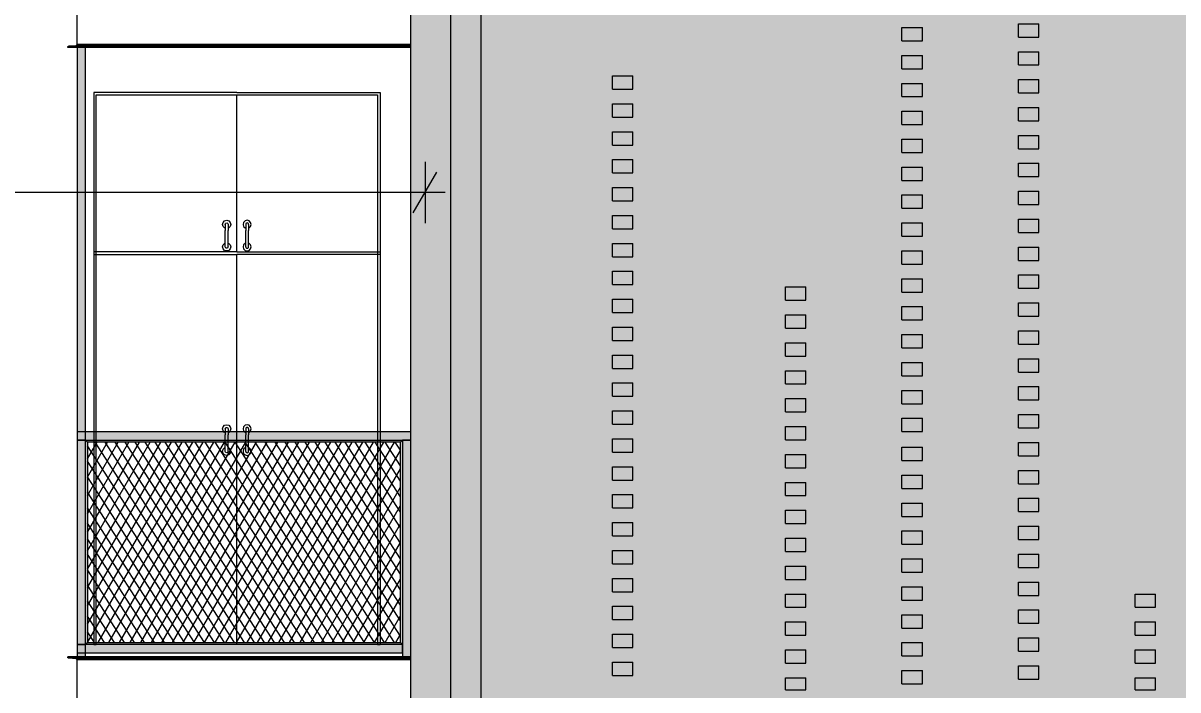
# Model space of a CAD drawing. Header units: metres. Extents: x 476297 to 476657, y 4620828 to 4621206.
# Drawn here: x 476603.33 to 476608.97, y 4621032.14 to 4621035.41 of the extents above; entities that cross this region are included whole.
import ezdxf

# ---------------------------------------------------------------- set-up
doc = ezdxf.new("R2010")
doc.units = ezdxf.units.M
doc.header["$MEASUREMENT"] = 0
for name, color, linetype in [('New2D Drafting - General', 7, 'Continuous'), ('New2D Drafting - General_Pen_No__30_Pen_No__9_Pen_No__9', 7, 'Continuous'), ('NewStructural - Bearing', 7, 'Continuous'), ('Structural - Bearing', 7, 'Continuous'), ('zoma', 7, 'Continuous')]:
    doc.layers.add(name, color=color, linetype=linetype)
doc.styles.add('GENERATED_STYLE_2', font='arial.ttf')
doc.dimstyles.new('GENERATED_STYLE__1', dxfattribs={"dimtxt": 0.2, "dimasz": 0.064421, "dimexe": 0.18, "dimexo": 0.003, "dimgap": 0.09, "dimtad": 1, "dimtih": 1, "dimtoh": 1, "dimzin": 0, "dimdsep": 46, "dimtxsty": 'GENERATED_STYLE_2', "dimblk": 'ARROWHEAD_2', "dimblk1": 'ARROWHEAD_2', "dimblk2": 'ARROWHEAD_2', "dimcen": 0.09, "dimclrd": 142, "dimclre": 142, "dimclrt": 142, "dimadec": 0, "dimazin": 0, "dimtfac": 1, "dimtdec": 4, "dimtmove": 0, "dimatfit": 3, "dimfxl": 1, "dimtolj": 1, "dimtzin": 0, "dimarcsym": 0})
doc.dimstyles.new('GENERATED_STYLE__13', dxfattribs={"dimtxt": 0.3, "dimasz": 0.152, "dimexe": 0.18, "dimexo": 0.003, "dimgap": 0.09, "dimtad": 1, "dimzin": 0, "dimdsep": 46, "dimtxsty": 'GENERATED_STYLE_2', "dimblk": 'ARROWHEAD_2', "dimblk1": 'ARROWHEAD_2', "dimblk2": 'ARROWHEAD_2', "dimcen": 0.09, "dimclrd": 1, "dimclre": 1, "dimclrt": 1, "dimadec": 0, "dimazin": 0, "dimtfac": 1, "dimtdec": 4, "dimtmove": 0, "dimatfit": 3, "dimfxl": 1, "dimtolj": 1, "dimtzin": 0, "dimarcsym": 0})

# ---------------------------------------------------------------- blocks, each defined once
blk = doc.blocks.new('*D531', base_point=(476844.5271, 4621385.791))
at = {"layer": 'zoma', "color": 142, "linetype": 'Continuous', "lineweight": 0, "transparency": 16777216}
for p, q in [((476605.3165, 4621023.2896), (476605.2676, 4621023.2048)), ((476605.2921, 4621023.1836), (476605.2921, 4621023.3108)), ((476605.7165, 4621023.2896), (476605.6676, 4621023.2048)), ((476605.6921, 4621023.1836), (476605.6921, 4621023.3108)), ((476605.2506, 4621023.2472), (476605.2921, 4621023.2472)), ((476605.2921, 4621023.2472), (476605.6921, 4621023.2472))]:
    blk.add_line(p, q, dxfattribs=at)
at = {"layer": 'zoma', "color": 142, "lineweight": 0, "transparency": 16777216, "insert": (476604.7355, 4621023.2872), "char_height": 0.2, "attachment_point": 7, "style": 'GENERATED_STYLE_2'}
blk.add_mtext('\\A1;{\\pql;\\fArial CYR|b0|i0|c204|p34;0,40}', dxfattribs=at)
blk = doc.blocks.new('ARROWHEAD_2')
at = {"color": 0, "linetype": 'Continuous', "lineweight": 0}
for p, q in [((-0.378, -0.655), (0.378, 0.655)), ((0, 0), (-1, 0))]:
    blk.add_line(p, q, dxfattribs=at)
blk = doc.blocks.new('*D532', base_point=(476844.5271, 4621385.791))
at = {"layer": 'zoma', "color": 142, "linetype": 'Continuous', "lineweight": 0, "transparency": 16777216}
for p, q in [((476605.7165, 4621023.2896), (476605.6676, 4621023.2048)), ((476605.6921, 4621023.1836), (476605.6921, 4621023.3108)), ((476612.2164, 4621023.2896), (476612.1675, 4621023.2048)), ((476612.192, 4621023.1836), (476612.192, 4621023.3108)), ((476605.6921, 4621023.2472), (476612.192, 4621023.2472))]:
    blk.add_line(p, q, dxfattribs=at)
at = {"layer": 'zoma', "color": 142, "lineweight": 0, "transparency": 16777216, "char_height": 0.2, "attachment_point": 7, "style": 'GENERATED_STYLE_2'}
for s, insert in [('\\A1;{\\pql;\\fArial CYR|b0|i0|c204|p34;6,50}', (476608.676, 4621023.2872)), ('\\A1;{\\pql;\\fArial CYR|b0|i0|c204|p34;0,40}', (476611.6353, 4621023.2872))]:
    blk.add_mtext(s, dxfattribs=dict(at, insert=insert))
blk = doc.blocks.new('*D540', base_point=(476844.5271, 4621385.791))
at = {"layer": 'zoma', "color": 1, "linetype": 'Continuous', "lineweight": 0, "transparency": 16777216}
for p, q in [((476599.1221, 4621034.7271), (476599.1221, 4621034.4271)), ((476605.2925, 4621034.7271), (476605.2925, 4621034.4271)), ((476599.1798, 4621034.6771), (476599.0644, 4621034.4771)), ((476605.2347, 4621034.4771), (476605.3502, 4621034.6771)), ((476599.1221, 4621034.5771), (476599.0243, 4621034.5771)), ((476605.2925, 4621034.5771), (476599.1221, 4621034.5771)), ((476605.3903, 4621034.5771), (476605.2925, 4621034.5771))]:
    blk.add_line(p, q, dxfattribs=at)
at = {"layer": 'zoma', "color": 1, "lineweight": 0, "transparency": 16777216, "insert": (476601.8082, 4621034.6371), "char_height": 0.3, "attachment_point": 7, "rotation": 360, "style": 'GENERATED_STYLE_2'}
blk.add_mtext('\\A1;{\\pql;\\fArial CYR|b0|i0|c204|p34;6,17}', dxfattribs=at)

msp = doc.modelspace()

# ---------------------------------------------------------------- hatches: boundary and pattern name
at = {"layer": 'New2D Drafting - General', "linetype": 'Continuous', "lineweight": 0}
h = msp.add_hatch(dxfattribs=at)
h.set_pattern_fill('BATT_INSULATION', style=0, pattern_type=2)
h.set_pattern_definition([(60, (476844.52715, 4621385.791044), (-0.038971143, 0.0225), []), (122.833095, (476844.52715, 4621385.791044), (0.0368060797, 0.01875), [])])
h.paths.add_polyline_path([(476605.1721, 4621033.356), (476603.6417, 4621033.356), (476603.6417, 4621032.376), (476605.1721, 4621032.376)])
at = {"layer": 'New2D Drafting - General_Pen_No__30_Pen_No__9_Pen_No__9', "linetype": 'Continuous', "lineweight": 0}
h = msp.add_hatch(dxfattribs=at)
h.set_pattern_fill('BRICK___RUNNING_BOND', color=252, style=0, pattern_type=2)
h.set_pattern_definition([(0, (476615.891796, 4621034.17524), (0, 0.06664), []), (90, (476615.8918, 4621034.17524), (-0.2448, 0), [0.06664, -0.06664]), (90, (476616.0142, 4621034.24188), (-0.2448, 0), [0.06664, -0.06664])])
h.paths.add_polyline_path([(476623.0622, 4621031.666), (476622.9924, 4621031.666), (476622.9924, 4621029.066), (476605.2921, 4621029.066), (476605.2921, 4621024.666), (476605.2221, 4621024.666), (476605.2221, 4621029.166), (476605.2221, 4621039.1656), (476623.0621, 4621039.1656), (476623.0621, 4621038.706)])
h.paths.add_polyline_path([(476617.6924, 4621031.666), (476616.0924, 4621031.666), (476616.0924, 4621030.066), (476617.6924, 4621030.066)], flags=0)
h.paths.add_polyline_path([(476616.0924, 4621036.466), (476616.0924, 4621038.066), (476617.6924, 4621038.066), (476617.6924, 4621036.466)], flags=0)
h.paths.add_polyline_path([(476617.6924, 4621034.866), (476616.0924, 4621034.866), (476616.0924, 4621033.266), (476617.6924, 4621033.266)], flags=0)
h.paths.add_polyline_path([(476610.3918, 4621030.066), (476611.9922, 4621030.066), (476611.9922, 4621031.666), (476610.3918, 4621031.666)], flags=0)
h.paths.add_polyline_path([(476611.9922, 4621034.866), (476610.3918, 4621034.866), (476610.3918, 4621033.266), (476611.9922, 4621033.266)], flags=0)
h.paths.add_polyline_path([(476611.9922, 4621038.066), (476611.9922, 4621036.466), (476610.3918, 4621036.466), (476610.3918, 4621038.066)], flags=0)
for points in [[(476605.4171, 4621024.666), (476605.5671, 4621024.666), (476605.5671, 4621038.4661), (476605.4171, 4621038.4661)], [(476603.5917, 4621035.286), (476603.5917, 4621032.366), (476603.6317, 4621032.366), (476603.6317, 4621035.286)], [(476603.5917, 4621033.406), (476603.5917, 4621033.366), (476605.2221, 4621033.366), (476605.2221, 4621033.406)], [(476603.5917, 4621032.306), (476603.6317, 4621032.306), (476603.6317, 4621033.366), (476603.5917, 4621033.366)], [(476603.6417, 4621032.376), (476603.6317, 4621032.366), (476603.6317, 4621033.366), (476603.6417, 4621033.356)], [(476603.6417, 4621033.356), (476603.6317, 4621033.366), (476605.1821, 4621033.366), (476605.1721, 4621033.356)], [(476605.1821, 4621032.366), (476605.1721, 4621032.376), (476605.1721, 4621033.356), (476605.1821, 4621033.366)], [(476605.1821, 4621032.306), (476605.2221, 4621032.306), (476605.2221, 4621033.366), (476605.1821, 4621033.366)], [(476603.6317, 4621032.366), (476603.6417, 4621032.376), (476605.1721, 4621032.376), (476605.1821, 4621032.366)], [(476603.5917, 4621032.366), (476603.5917, 4621032.326), (476605.1821, 4621032.326), (476605.1821, 4621032.366)]]:
    msp.add_hatch(color=255, dxfattribs=at).paths.add_polyline_path(points)

# ---------------------------------------------------------------- linework, layer by layer
at = {"layer": 'New2D Drafting - General', "color": 7, "linetype": 'Continuous', "lineweight": 0, "flags": 128}
msp.add_lwpolyline([(476605.1721, 4621033.356), (476603.6417, 4621033.356), (476603.6417, 4621032.376), (476605.1721, 4621032.376)], close=True, dxfattribs=at)
at = {"layer": 'New2D Drafting - General_Pen_No__30_Pen_No__9_Pen_No__9', "color": 7, "linetype": 'Continuous', "lineweight": 0, "flags": 128}
for points in [[(476623.0622, 4621031.666), (476622.9924, 4621031.666), (476622.9924, 4621029.066), (476605.2921, 4621029.066), (476605.2921, 4621024.666), (476605.2221, 4621024.666), (476605.2221, 4621029.166), (476605.2221, 4621039.1656), (476623.0621, 4621039.1656), (476623.0621, 4621038.706)], [(476605.4171, 4621024.666), (476605.5671, 4621024.666), (476605.5671, 4621038.4661), (476605.4171, 4621038.4661)], [(476603.5917, 4621035.286), (476603.5917, 4621032.366), (476603.6317, 4621032.366), (476603.6317, 4621035.286)], [(476603.5917, 4621033.406), (476603.5917, 4621033.366), (476605.2221, 4621033.366), (476605.2221, 4621033.406)], [(476603.5917, 4621032.306), (476603.6317, 4621032.306), (476603.6317, 4621033.366), (476603.5917, 4621033.366)], [(476603.6417, 4621032.376), (476603.6317, 4621032.366), (476603.6317, 4621033.366), (476603.6417, 4621033.356)], [(476603.6417, 4621033.356), (476603.6317, 4621033.366), (476605.1821, 4621033.366), (476605.1721, 4621033.356)], [(476605.1821, 4621032.366), (476605.1721, 4621032.376), (476605.1721, 4621033.356), (476605.1821, 4621033.366)], [(476605.1821, 4621032.306), (476605.2221, 4621032.306), (476605.2221, 4621033.366), (476605.1821, 4621033.366)], [(476603.6317, 4621032.366), (476603.6417, 4621032.376), (476605.1721, 4621032.376), (476605.1821, 4621032.366)], [(476603.5917, 4621032.366), (476603.5917, 4621032.326), (476605.1821, 4621032.326), (476605.1821, 4621032.366)]]:
    msp.add_lwpolyline(points, close=True, dxfattribs=at)
at = {"layer": 'NewStructural - Bearing', "color": 7, "linetype": 'Continuous', "lineweight": 0}
for p, q in [((476607.6234, 4621035.3838), (476607.7231, 4621035.3838)), ((476607.6234, 4621035.3188), (476607.6234, 4621035.3838)), ((476607.7231, 4621035.3188), (476607.7231, 4621035.3838)), ((476608.1931, 4621035.4021), (476608.2928, 4621035.4021)), ((476608.1931, 4621035.3371), (476608.1931, 4621035.4021)), ((476608.2928, 4621035.3371), (476608.2928, 4621035.4021)), ((476607.6234, 4621035.3188), (476607.7231, 4621035.3188)), ((476608.1931, 4621035.3371), (476608.2928, 4621035.3371)), ((476608.1931, 4621035.2656), (476608.2928, 4621035.2656)), ((476608.1931, 4621035.2006), (476608.1931, 4621035.2656)), ((476608.2928, 4621035.2006), (476608.2928, 4621035.2656)), ((476607.6234, 4621035.2473), (476607.7231, 4621035.2473)), ((476607.6234, 4621035.1823), (476607.6234, 4621035.2473)), ((476607.7231, 4621035.1823), (476607.7231, 4621035.2473)), ((476608.1931, 4621035.2006), (476608.2928, 4621035.2006)), ((476606.2089, 4621035.147), (476606.3086, 4621035.147)), ((476606.2089, 4621035.082), (476606.2089, 4621035.147)), ((476606.3086, 4621035.082), (476606.3086, 4621035.147)), ((476607.6234, 4621035.1823), (476607.7231, 4621035.1823)), ((476607.6234, 4621035.1107), (476607.7231, 4621035.1107)), ((476607.6234, 4621035.0457), (476607.6234, 4621035.1107)), ((476607.7231, 4621035.0457), (476607.7231, 4621035.1107)), ((476608.1931, 4621035.1291), (476608.2928, 4621035.1291)), ((476608.1931, 4621035.0641), (476608.1931, 4621035.1291)), ((476608.2928, 4621035.0641), (476608.2928, 4621035.1291)), ((476604.3722, 4621035.066), (476603.6722, 4621035.066)), ((476603.6722, 4621035.066), (476603.6722, 4621034.286)), ((476603.6842, 4621035.054), (476605.0602, 4621035.054)), ((476603.6842, 4621034.286), (476603.6842, 4621035.054)), ((476604.3722, 4621035.066), (476605.0722, 4621035.066)), ((476604.3722, 4621034.286), (476604.3722, 4621035.054)), ((476605.0602, 4621035.054), (476605.0602, 4621034.286)), ((476605.0722, 4621035.066), (476605.0722, 4621034.286)), ((476606.2089, 4621035.082), (476606.3086, 4621035.082)), ((476607.6234, 4621035.0457), (476607.7231, 4621035.0457)), ((476608.1931, 4621035.0641), (476608.2928, 4621035.0641)), ((476606.2089, 4621035.0105), (476606.3086, 4621035.0105)), ((476606.2089, 4621034.9455), (476606.2089, 4621035.0105)), ((476606.3086, 4621034.9455), (476606.3086, 4621035.0105)), ((476607.6234, 4621034.9742), (476607.7231, 4621034.9742)), ((476607.6234, 4621034.9092), (476607.6234, 4621034.9742)), ((476607.7231, 4621034.9092), (476607.7231, 4621034.9742)), ((476608.1931, 4621034.9926), (476608.2928, 4621034.9926)), ((476608.1931, 4621034.9276), (476608.1931, 4621034.9926)), ((476608.2928, 4621034.9276), (476608.2928, 4621034.9926)), ((476606.2089, 4621034.9455), (476606.3086, 4621034.9455)), ((476608.1931, 4621034.9276), (476608.2928, 4621034.9276)), ((476606.2089, 4621034.874), (476606.3086, 4621034.874)), ((476606.2089, 4621034.809), (476606.2089, 4621034.874)), ((476606.3086, 4621034.809), (476606.3086, 4621034.874)), ((476607.6234, 4621034.9092), (476607.7231, 4621034.9092)), ((476606.2089, 4621034.809), (476606.3086, 4621034.809)), ((476607.6234, 4621034.8377), (476607.7231, 4621034.8377)), ((476607.6234, 4621034.7727), (476607.6234, 4621034.8377)), ((476607.7231, 4621034.7727), (476607.7231, 4621034.8377)), ((476608.1931, 4621034.8561), (476608.2928, 4621034.8561)), ((476608.1931, 4621034.7911), (476608.1931, 4621034.8561)), ((476608.2928, 4621034.7911), (476608.2928, 4621034.8561)), ((476607.6234, 4621034.7727), (476607.7231, 4621034.7727)), ((476608.1931, 4621034.7911), (476608.2928, 4621034.7911)), ((476606.2089, 4621034.7375), (476606.3086, 4621034.7375)), ((476606.2089, 4621034.6725), (476606.2089, 4621034.7375)), ((476606.3086, 4621034.6725), (476606.3086, 4621034.7375)), ((476607.6234, 4621034.7012), (476607.7231, 4621034.7012)), ((476607.6234, 4621034.6362), (476607.6234, 4621034.7012)), ((476607.7231, 4621034.6362), (476607.7231, 4621034.7012)), ((476608.1931, 4621034.7196), (476608.2928, 4621034.7196)), ((476608.1931, 4621034.6546), (476608.1931, 4621034.7196)), ((476608.2928, 4621034.6546), (476608.2928, 4621034.7196)), ((476606.2089, 4621034.6725), (476606.3086, 4621034.6725)), ((476607.6234, 4621034.6362), (476607.7231, 4621034.6362)), ((476608.1931, 4621034.6546), (476608.2928, 4621034.6546)), ((476606.2089, 4621034.601), (476606.3086, 4621034.601)), ((476606.2089, 4621034.536), (476606.2089, 4621034.601)), ((476606.3086, 4621034.536), (476606.3086, 4621034.601)), ((476608.1931, 4621034.583), (476608.2928, 4621034.583)), ((476608.1931, 4621034.518), (476608.1931, 4621034.583)), ((476608.2928, 4621034.518), (476608.2928, 4621034.583)), ((476606.2089, 4621034.536), (476606.3086, 4621034.536)), ((476607.6234, 4621034.5647), (476607.7231, 4621034.5647)), ((476607.6234, 4621034.4997), (476607.6234, 4621034.5647)), ((476607.7231, 4621034.4997), (476607.7231, 4621034.5647)), ((476606.2089, 4621034.4645), (476606.3086, 4621034.4645)), ((476606.2089, 4621034.3995), (476606.2089, 4621034.4645)), ((476606.3086, 4621034.3995), (476606.3086, 4621034.4645)), ((476607.6234, 4621034.4997), (476607.7231, 4621034.4997)), ((476608.1931, 4621034.518), (476608.2928, 4621034.518)), ((476604.3022, 4621034.421), (476604.3049, 4621034.431)), ((476604.3049, 4621034.411), (476604.3022, 4621034.421)), ((476604.3049, 4621034.431), (476604.3122, 4621034.4383)), ((476604.3122, 4621034.4037), (476604.3049, 4621034.411)), ((476604.3122, 4621034.4383), (476604.3222, 4621034.441)), ((476604.3152, 4621034.421), (476604.3162, 4621034.4245)), ((476604.3152, 4621034.421), (476604.3152, 4621034.417)), ((476604.3152, 4621034.417), (476604.3152, 4621034.406)), ((476604.3162, 4621034.4245), (476604.3187, 4621034.4271)), ((476604.3187, 4621034.4271), (476604.3222, 4621034.428)), ((476604.3222, 4621034.441), (476604.3322, 4621034.4383)), ((476604.3222, 4621034.428), (476604.3257, 4621034.4271)), ((476604.3257, 4621034.4271), (476604.3283, 4621034.4245)), ((476604.3283, 4621034.4245), (476604.3292, 4621034.421)), ((476604.3292, 4621034.421), (476604.3292, 4621034.417)), ((476604.3292, 4621034.417), (476604.3292, 4621034.406)), ((476604.3322, 4621034.4383), (476604.3395, 4621034.431)), ((476604.3395, 4621034.411), (476604.3322, 4621034.4037)), ((476604.3395, 4621034.431), (476604.3422, 4621034.421)), ((476604.3422, 4621034.421), (476604.3395, 4621034.411)), ((476604.4049, 4621034.431), (476604.4022, 4621034.421)), ((476604.4022, 4621034.421), (476604.4049, 4621034.411)), ((476604.4122, 4621034.4383), (476604.4049, 4621034.431)), ((476604.4049, 4621034.411), (476604.4122, 4621034.4037)), ((476604.4222, 4621034.441), (476604.4122, 4621034.4383)), ((476604.4162, 4621034.4245), (476604.4152, 4621034.421)), ((476604.4152, 4621034.421), (476604.4152, 4621034.417)), ((476604.4152, 4621034.417), (476604.4152, 4621034.406)), ((476604.4187, 4621034.4271), (476604.4162, 4621034.4245)), ((476604.4222, 4621034.428), (476604.4187, 4621034.4271)), ((476604.4322, 4621034.4383), (476604.4222, 4621034.441)), ((476604.4257, 4621034.4271), (476604.4222, 4621034.428)), ((476604.4283, 4621034.4245), (476604.4257, 4621034.4271)), ((476604.4292, 4621034.421), (476604.4283, 4621034.4245)), ((476604.4292, 4621034.421), (476604.4292, 4621034.417)), ((476604.4292, 4621034.417), (476604.4292, 4621034.406)), ((476604.4395, 4621034.431), (476604.4322, 4621034.4383)), ((476604.4322, 4621034.4037), (476604.4395, 4621034.411)), ((476604.4422, 4621034.421), (476604.4395, 4621034.431)), ((476604.4395, 4621034.411), (476604.4422, 4621034.421)), ((476607.6234, 4621034.4282), (476607.7231, 4621034.4282)), ((476607.6234, 4621034.3632), (476607.6234, 4621034.4282)), ((476607.7231, 4621034.3632), (476607.7231, 4621034.4282)), ((476608.1931, 4621034.4465), (476608.2928, 4621034.4465)), ((476608.1931, 4621034.3815), (476608.1931, 4621034.4465)), ((476608.2928, 4621034.3815), (476608.2928, 4621034.4465)), ((476604.3152, 4621034.4029), (476604.3122, 4621034.4037)), ((476604.3152, 4621034.406), (476604.3152, 4621034.391)), ((476604.3152, 4621034.341), (476604.3152, 4621034.391)), ((476604.3292, 4621034.406), (476604.3292, 4621034.391)), ((476604.3322, 4621034.4037), (476604.3292, 4621034.4029)), ((476604.3292, 4621034.341), (476604.3292, 4621034.391)), ((476604.4122, 4621034.4037), (476604.4152, 4621034.4029)), ((476604.4152, 4621034.406), (476604.4152, 4621034.391)), ((476604.4152, 4621034.341), (476604.4152, 4621034.391)), ((476604.4292, 4621034.406), (476604.4292, 4621034.391)), ((476604.4292, 4621034.4029), (476604.4322, 4621034.4037)), ((476604.4292, 4621034.341), (476604.4292, 4621034.391)), ((476606.2089, 4621034.3995), (476606.3086, 4621034.3995)), ((476607.6234, 4621034.3632), (476607.7231, 4621034.3632)), ((476608.1931, 4621034.3815), (476608.2928, 4621034.3815)), ((476604.3022, 4621034.311), (476604.3049, 4621034.321)), ((476604.3049, 4621034.301), (476604.3022, 4621034.311)), ((476604.3049, 4621034.321), (476604.3122, 4621034.3283)), ((476604.3122, 4621034.2937), (476604.3049, 4621034.301)), ((476604.3122, 4621034.3283), (476604.3152, 4621034.3292)), ((476604.3152, 4621034.326), (476604.3152, 4621034.341)), ((476604.3152, 4621034.315), (476604.3152, 4621034.326)), ((476604.3152, 4621034.311), (476604.3152, 4621034.315)), ((476604.3162, 4621034.3075), (476604.3152, 4621034.311)), ((476604.3187, 4621034.305), (476604.3162, 4621034.3075)), ((476604.3222, 4621034.304), (476604.3187, 4621034.305)), ((476604.3257, 4621034.305), (476604.3222, 4621034.304)), ((476604.3283, 4621034.3075), (476604.3257, 4621034.305)), ((476604.3292, 4621034.311), (476604.3283, 4621034.3075)), ((476604.3292, 4621034.326), (476604.3292, 4621034.341)), ((476604.3292, 4621034.3292), (476604.3322, 4621034.3283)), ((476604.3292, 4621034.315), (476604.3292, 4621034.326)), ((476604.3292, 4621034.311), (476604.3292, 4621034.315)), ((476604.3322, 4621034.3283), (476604.3395, 4621034.321)), ((476604.3395, 4621034.301), (476604.3322, 4621034.2937)), ((476604.3395, 4621034.321), (476604.3422, 4621034.311)), ((476604.3422, 4621034.311), (476604.3395, 4621034.301)), ((476604.4049, 4621034.321), (476604.4022, 4621034.311)), ((476604.4022, 4621034.311), (476604.4049, 4621034.301)), ((476604.4122, 4621034.3283), (476604.4049, 4621034.321)), ((476604.4049, 4621034.301), (476604.4122, 4621034.2937)), ((476604.4152, 4621034.3292), (476604.4122, 4621034.3283)), ((476604.4152, 4621034.326), (476604.4152, 4621034.341)), ((476604.4152, 4621034.315), (476604.4152, 4621034.326)), ((476604.4152, 4621034.311), (476604.4152, 4621034.315)), ((476604.4152, 4621034.311), (476604.4162, 4621034.3075)), ((476604.4162, 4621034.3075), (476604.4187, 4621034.305)), ((476604.4187, 4621034.305), (476604.4222, 4621034.304)), ((476604.4222, 4621034.304), (476604.4257, 4621034.305)), ((476604.4257, 4621034.305), (476604.4283, 4621034.3075)), ((476604.4283, 4621034.3075), (476604.4292, 4621034.311)), ((476604.4292, 4621034.326), (476604.4292, 4621034.341)), ((476604.4322, 4621034.3283), (476604.4292, 4621034.3292)), ((476604.4292, 4621034.315), (476604.4292, 4621034.326)), ((476604.4292, 4621034.311), (476604.4292, 4621034.315)), ((476604.4395, 4621034.321), (476604.4322, 4621034.3283)), ((476604.4322, 4621034.2937), (476604.4395, 4621034.301)), ((476604.4422, 4621034.311), (476604.4395, 4621034.321)), ((476604.4395, 4621034.301), (476604.4422, 4621034.311)), ((476606.2089, 4621034.3279), (476606.3086, 4621034.3279)), ((476606.2089, 4621034.2629), (476606.2089, 4621034.3279)), ((476606.3086, 4621034.2629), (476606.3086, 4621034.3279)), ((476608.1931, 4621034.31), (476608.2928, 4621034.31)), ((476608.1931, 4621034.245), (476608.1931, 4621034.31)), ((476608.2928, 4621034.245), (476608.2928, 4621034.31)), ((476604.3722, 4621034.286), (476603.6722, 4621034.286)), ((476603.6722, 4621034.286), (476603.6722, 4621032.366)), ((476603.6722, 4621034.274), (476604.3722, 4621034.274)), ((476603.6842, 4621032.366), (476603.6842, 4621034.286)), ((476604.3222, 4621034.291), (476604.3122, 4621034.2937)), ((476604.3322, 4621034.2937), (476604.3222, 4621034.291)), ((476604.3722, 4621034.286), (476605.0722, 4621034.286)), ((476604.3722, 4621032.366), (476604.3722, 4621034.274)), ((476605.0722, 4621034.274), (476604.3722, 4621034.274)), ((476604.4122, 4621034.2937), (476604.4222, 4621034.291)), ((476604.4222, 4621034.291), (476604.4322, 4621034.2937)), ((476605.0602, 4621034.286), (476605.0602, 4621032.366)), ((476605.0602, 4621034.286), (476605.0722, 4621034.286)), ((476605.0722, 4621034.286), (476605.0722, 4621032.366)), ((476606.2089, 4621034.2629), (476606.3086, 4621034.2629)), ((476607.6234, 4621034.2916), (476607.7231, 4621034.2916)), ((476607.6234, 4621034.2266), (476607.6234, 4621034.2916)), ((476607.7231, 4621034.2266), (476607.7231, 4621034.2916)), ((476608.1931, 4621034.245), (476608.2928, 4621034.245)), ((476606.2089, 4621034.1914), (476606.3086, 4621034.1914)), ((476606.2089, 4621034.1264), (476606.2089, 4621034.1914)), ((476606.3086, 4621034.1264), (476606.3086, 4621034.1914)), ((476607.6234, 4621034.2266), (476607.7231, 4621034.2266)), ((476606.2089, 4621034.1264), (476606.3086, 4621034.1264)), ((476607.6234, 4621034.1551), (476607.7231, 4621034.1551)), ((476607.6234, 4621034.0901), (476607.6234, 4621034.1551)), ((476607.7231, 4621034.0901), (476607.7231, 4621034.1551)), ((476608.1931, 4621034.1735), (476608.2928, 4621034.1735)), ((476608.1931, 4621034.1085), (476608.1931, 4621034.1735)), ((476608.2928, 4621034.1085), (476608.2928, 4621034.1735)), ((476607.0535, 4621034.115), (476607.1532, 4621034.115)), ((476607.0535, 4621034.05), (476607.0535, 4621034.115)), ((476607.1532, 4621034.05), (476607.1532, 4621034.115)), ((476607.6234, 4621034.0901), (476607.7231, 4621034.0901)), ((476608.1931, 4621034.1085), (476608.2928, 4621034.1085)), ((476606.2089, 4621034.0549), (476606.3086, 4621034.0549)), ((476606.2089, 4621033.9899), (476606.2089, 4621034.0549)), ((476606.3086, 4621033.9899), (476606.3086, 4621034.0549)), ((476607.0535, 4621034.05), (476607.1532, 4621034.05)), ((476607.6234, 4621034.0186), (476607.7231, 4621034.0186)), ((476607.6234, 4621033.9536), (476607.6234, 4621034.0186)), ((476607.7231, 4621033.9536), (476607.7231, 4621034.0186)), ((476608.1931, 4621034.037), (476608.2928, 4621034.037)), ((476608.1931, 4621033.972), (476608.1931, 4621034.037)), ((476608.2928, 4621033.972), (476608.2928, 4621034.037)), ((476606.2089, 4621033.9899), (476606.3086, 4621033.9899)), ((476607.0535, 4621033.9785), (476607.1532, 4621033.9785)), ((476607.0535, 4621033.9135), (476607.0535, 4621033.9785)), ((476607.1532, 4621033.9135), (476607.1532, 4621033.9785)), ((476608.1931, 4621033.972), (476608.2928, 4621033.972)), ((476606.2089, 4621033.9184), (476606.3086, 4621033.9184)), ((476606.2089, 4621033.8534), (476606.2089, 4621033.9184)), ((476606.3086, 4621033.8534), (476606.3086, 4621033.9184)), ((476607.0535, 4621033.9135), (476607.1532, 4621033.9135)), ((476607.6234, 4621033.9536), (476607.7231, 4621033.9536)), ((476608.1931, 4621033.9005), (476608.2928, 4621033.9005)), ((476608.1931, 4621033.8355), (476608.1931, 4621033.9005)), ((476608.2928, 4621033.8355), (476608.2928, 4621033.9005)), ((476606.2089, 4621033.8534), (476606.3086, 4621033.8534)), ((476607.6234, 4621033.8821), (476607.7231, 4621033.8821)), ((476607.6234, 4621033.8171), (476607.6234, 4621033.8821)), ((476607.7231, 4621033.8171), (476607.7231, 4621033.8821)), ((476607.0535, 4621033.842), (476607.1532, 4621033.842)), ((476607.0535, 4621033.777), (476607.0535, 4621033.842)), ((476607.1532, 4621033.777), (476607.1532, 4621033.842)), ((476607.6234, 4621033.8171), (476607.7231, 4621033.8171)), ((476608.1931, 4621033.8355), (476608.2928, 4621033.8355)), ((476606.2089, 4621033.7819), (476606.3086, 4621033.7819)), ((476606.2089, 4621033.7169), (476606.2089, 4621033.7819)), ((476606.3086, 4621033.7169), (476606.3086, 4621033.7819)), ((476607.0535, 4621033.777), (476607.1532, 4621033.777)), ((476607.6234, 4621033.7456), (476607.7231, 4621033.7456)), ((476607.6234, 4621033.6806), (476607.6234, 4621033.7456)), ((476607.7231, 4621033.6806), (476607.7231, 4621033.7456)), ((476608.1931, 4621033.7639), (476608.2928, 4621033.7639)), ((476608.1931, 4621033.6989), (476608.1931, 4621033.7639)), ((476608.2928, 4621033.6989), (476608.2928, 4621033.7639)), ((476606.2089, 4621033.7169), (476606.3086, 4621033.7169)), ((476607.0535, 4621033.7055), (476607.1532, 4621033.7055)), ((476607.0535, 4621033.6405), (476607.0535, 4621033.7055)), ((476607.1532, 4621033.6405), (476607.1532, 4621033.7055)), ((476607.6234, 4621033.6806), (476607.7231, 4621033.6806)), ((476608.1931, 4621033.6989), (476608.2928, 4621033.6989)), ((476606.2089, 4621033.6454), (476606.3086, 4621033.6454)), ((476606.2089, 4621033.5804), (476606.2089, 4621033.6454)), ((476606.3086, 4621033.5804), (476606.3086, 4621033.6454)), ((476607.0535, 4621033.6405), (476607.1532, 4621033.6405)), ((476608.1931, 4621033.6274), (476608.2928, 4621033.6274)), ((476608.1931, 4621033.5624), (476608.1931, 4621033.6274)), ((476608.2928, 4621033.5624), (476608.2928, 4621033.6274)), ((476606.2089, 4621033.5804), (476606.3086, 4621033.5804)), ((476607.0535, 4621033.5689), (476607.1532, 4621033.5689)), ((476607.0535, 4621033.5039), (476607.0535, 4621033.5689)), ((476607.1532, 4621033.5039), (476607.1532, 4621033.5689)), ((476607.6234, 4621033.609), (476607.7231, 4621033.609)), ((476607.6234, 4621033.544), (476607.6234, 4621033.609)), ((476607.7231, 4621033.544), (476607.7231, 4621033.609)), ((476608.1931, 4621033.5624), (476608.2928, 4621033.5624)), ((476606.2089, 4621033.5088), (476606.3086, 4621033.5088)), ((476606.2089, 4621033.4438), (476606.2089, 4621033.5088)), ((476606.3086, 4621033.4438), (476606.3086, 4621033.5088)), ((476607.6234, 4621033.544), (476607.7231, 4621033.544)), ((476607.0535, 4621033.5039), (476607.1532, 4621033.5039)), ((476607.6234, 4621033.4725), (476607.7231, 4621033.4725)), ((476607.6234, 4621033.4075), (476607.6234, 4621033.4725)), ((476607.7231, 4621033.4075), (476607.7231, 4621033.4725)), ((476608.1931, 4621033.4909), (476608.2928, 4621033.4909)), ((476608.1931, 4621033.4259), (476608.1931, 4621033.4909)), ((476608.2928, 4621033.4259), (476608.2928, 4621033.4909)), ((476604.3022, 4621033.421), (476604.3049, 4621033.431)), ((476604.3049, 4621033.411), (476604.3022, 4621033.421)), ((476604.3049, 4621033.431), (476604.3122, 4621033.4383)), ((476604.3122, 4621033.4037), (476604.3049, 4621033.411)), ((476604.3122, 4621033.4383), (476604.3222, 4621033.441)), ((476604.3152, 4621033.4029), (476604.3122, 4621033.4037)), ((476604.3152, 4621033.421), (476604.3162, 4621033.4245)), ((476604.3152, 4621033.421), (476604.3152, 4621033.417)), ((476604.3152, 4621033.417), (476604.3152, 4621033.406)), ((476604.3152, 4621033.406), (476604.3152, 4621033.391)), ((476604.3162, 4621033.4245), (476604.3187, 4621033.4271)), ((476604.3187, 4621033.4271), (476604.3222, 4621033.428)), ((476604.3222, 4621033.441), (476604.3322, 4621033.4383)), ((476604.3222, 4621033.428), (476604.3257, 4621033.4271)), ((476604.3257, 4621033.4271), (476604.3283, 4621033.4245)), ((476604.3283, 4621033.4245), (476604.3292, 4621033.421)), ((476604.3292, 4621033.421), (476604.3292, 4621033.417)), ((476604.3292, 4621033.417), (476604.3292, 4621033.406)), ((476604.3292, 4621033.406), (476604.3292, 4621033.391)), ((476604.3322, 4621033.4037), (476604.3292, 4621033.4029)), ((476604.3322, 4621033.4383), (476604.3395, 4621033.431)), ((476604.3395, 4621033.411), (476604.3322, 4621033.4037)), ((476604.3395, 4621033.431), (476604.3422, 4621033.421)), ((476604.3422, 4621033.421), (476604.3395, 4621033.411)), ((476604.4049, 4621033.431), (476604.4022, 4621033.421)), ((476604.4022, 4621033.421), (476604.4049, 4621033.411)), ((476604.4122, 4621033.4383), (476604.4049, 4621033.431)), ((476604.4049, 4621033.411), (476604.4122, 4621033.4037)), ((476604.4222, 4621033.441), (476604.4122, 4621033.4383)), ((476604.4122, 4621033.4037), (476604.4152, 4621033.4029)), ((476604.4162, 4621033.4245), (476604.4152, 4621033.421)), ((476604.4152, 4621033.421), (476604.4152, 4621033.417)), ((476604.4152, 4621033.417), (476604.4152, 4621033.406)), ((476604.4152, 4621033.406), (476604.4152, 4621033.391)), ((476604.4187, 4621033.4271), (476604.4162, 4621033.4245)), ((476604.4222, 4621033.428), (476604.4187, 4621033.4271)), ((476604.4322, 4621033.4383), (476604.4222, 4621033.441)), ((476604.4257, 4621033.4271), (476604.4222, 4621033.428)), ((476604.4283, 4621033.4245), (476604.4257, 4621033.4271)), ((476604.4292, 4621033.421), (476604.4283, 4621033.4245)), ((476604.4292, 4621033.421), (476604.4292, 4621033.417)), ((476604.4292, 4621033.417), (476604.4292, 4621033.406)), ((476604.4292, 4621033.406), (476604.4292, 4621033.391)), ((476604.4292, 4621033.4029), (476604.4322, 4621033.4037)), ((476604.4395, 4621033.431), (476604.4322, 4621033.4383)), ((476604.4322, 4621033.4037), (476604.4395, 4621033.411)), ((476604.4422, 4621033.421), (476604.4395, 4621033.431)), ((476604.4395, 4621033.411), (476604.4422, 4621033.421)), ((476606.2089, 4621033.4438), (476606.3086, 4621033.4438)), ((476607.0535, 4621033.4324), (476607.1532, 4621033.4324)), ((476607.0535, 4621033.3674), (476607.0535, 4621033.4324)), ((476607.1532, 4621033.3674), (476607.1532, 4621033.4324)), ((476607.6234, 4621033.4075), (476607.7231, 4621033.4075)), ((476608.1931, 4621033.4259), (476608.2928, 4621033.4259)), ((476604.3152, 4621033.341), (476604.3152, 4621033.391)), ((476604.3152, 4621033.326), (476604.3152, 4621033.341)), ((476604.3292, 4621033.341), (476604.3292, 4621033.391)), ((476604.3292, 4621033.326), (476604.3292, 4621033.341)), ((476604.4152, 4621033.341), (476604.4152, 4621033.391)), ((476604.4152, 4621033.326), (476604.4152, 4621033.341)), ((476604.4292, 4621033.341), (476604.4292, 4621033.391)), ((476604.4292, 4621033.326), (476604.4292, 4621033.341)), ((476606.2089, 4621033.3723), (476606.3086, 4621033.3723)), ((476606.2089, 4621033.3073), (476606.2089, 4621033.3723)), ((476606.3086, 4621033.3073), (476606.3086, 4621033.3723)), ((476607.0535, 4621033.3674), (476607.1532, 4621033.3674)), ((476608.1931, 4621033.3544), (476608.2928, 4621033.3544)), ((476608.1931, 4621033.2894), (476608.1931, 4621033.3544)), ((476608.2928, 4621033.2894), (476608.2928, 4621033.3544)), ((476604.3022, 4621033.311), (476604.3049, 4621033.321)), ((476604.3049, 4621033.301), (476604.3022, 4621033.311)), ((476604.3049, 4621033.321), (476604.3122, 4621033.3283)), ((476604.3122, 4621033.2937), (476604.3049, 4621033.301)), ((476604.3122, 4621033.3283), (476604.3152, 4621033.3292)), ((476604.3222, 4621033.291), (476604.3122, 4621033.2937)), ((476604.3152, 4621033.315), (476604.3152, 4621033.326)), ((476604.3152, 4621033.311), (476604.3152, 4621033.315)), ((476604.3162, 4621033.3075), (476604.3152, 4621033.311)), ((476604.3187, 4621033.305), (476604.3162, 4621033.3075)), ((476604.3222, 4621033.304), (476604.3187, 4621033.305)), ((476604.3257, 4621033.305), (476604.3222, 4621033.304)), ((476604.3322, 4621033.2937), (476604.3222, 4621033.291)), ((476604.3283, 4621033.3075), (476604.3257, 4621033.305)), ((476604.3292, 4621033.311), (476604.3283, 4621033.3075)), ((476604.3292, 4621033.3292), (476604.3322, 4621033.3283)), ((476604.3292, 4621033.315), (476604.3292, 4621033.326)), ((476604.3292, 4621033.311), (476604.3292, 4621033.315)), ((476604.3322, 4621033.3283), (476604.3395, 4621033.321)), ((476604.3395, 4621033.301), (476604.3322, 4621033.2937)), ((476604.3395, 4621033.321), (476604.3422, 4621033.311)), ((476604.3422, 4621033.311), (476604.3395, 4621033.301)), ((476604.4049, 4621033.321), (476604.4022, 4621033.311)), ((476604.4022, 4621033.311), (476604.4049, 4621033.301)), ((476604.4122, 4621033.3283), (476604.4049, 4621033.321)), ((476604.4049, 4621033.301), (476604.4122, 4621033.2937)), ((476604.4152, 4621033.3292), (476604.4122, 4621033.3283)), ((476604.4122, 4621033.2937), (476604.4222, 4621033.291)), ((476604.4152, 4621033.315), (476604.4152, 4621033.326)), ((476604.4152, 4621033.311), (476604.4152, 4621033.315)), ((476604.4152, 4621033.311), (476604.4162, 4621033.3075)), ((476604.4162, 4621033.3075), (476604.4187, 4621033.305)), ((476604.4187, 4621033.305), (476604.4222, 4621033.304)), ((476604.4222, 4621033.304), (476604.4257, 4621033.305)), ((476604.4222, 4621033.291), (476604.4322, 4621033.2937)), ((476604.4257, 4621033.305), (476604.4283, 4621033.3075)), ((476604.4283, 4621033.3075), (476604.4292, 4621033.311)), ((476604.4322, 4621033.3283), (476604.4292, 4621033.3292)), ((476604.4292, 4621033.315), (476604.4292, 4621033.326)), ((476604.4292, 4621033.311), (476604.4292, 4621033.315)), ((476604.4395, 4621033.321), (476604.4322, 4621033.3283)), ((476604.4322, 4621033.2937), (476604.4395, 4621033.301)), ((476604.4422, 4621033.311), (476604.4395, 4621033.321)), ((476604.4395, 4621033.301), (476604.4422, 4621033.311)), ((476606.2089, 4621033.3073), (476606.3086, 4621033.3073)), ((476607.0535, 4621033.2959), (476607.1532, 4621033.2959)), ((476607.0535, 4621033.2309), (476607.0535, 4621033.2959)), ((476607.1532, 4621033.2309), (476607.1532, 4621033.2959)), ((476607.6234, 4621033.3311), (476607.7231, 4621033.3311)), ((476607.6234, 4621033.2661), (476607.6234, 4621033.3311)), ((476607.7231, 4621033.2661), (476607.7231, 4621033.3311)), ((476608.1931, 4621033.2894), (476608.2928, 4621033.2894)), ((476606.2089, 4621033.2358), (476606.3086, 4621033.2358)), ((476606.2089, 4621033.1708), (476606.2089, 4621033.2358)), ((476606.3086, 4621033.1708), (476606.3086, 4621033.2358)), ((476607.0535, 4621033.2309), (476607.1532, 4621033.2309)), ((476607.6234, 4621033.2661), (476607.7231, 4621033.2661)), ((476606.2089, 4621033.1708), (476606.3086, 4621033.1708)), ((476607.6234, 4621033.1946), (476607.7231, 4621033.1946)), ((476607.6234, 4621033.1296), (476607.6234, 4621033.1946)), ((476607.7231, 4621033.1296), (476607.7231, 4621033.1946)), ((476608.1931, 4621033.2179), (476608.2928, 4621033.2179)), ((476608.1931, 4621033.1529), (476608.1931, 4621033.2179)), ((476608.2928, 4621033.1529), (476608.2928, 4621033.2179)), ((476607.0535, 4621033.1594), (476607.1532, 4621033.1594)), ((476607.0535, 4621033.0944), (476607.0535, 4621033.1594)), ((476607.1532, 4621033.0944), (476607.1532, 4621033.1594)), ((476607.6234, 4621033.1296), (476607.7231, 4621033.1296)), ((476608.1931, 4621033.1529), (476608.2928, 4621033.1529)), ((476606.2089, 4621033.0993), (476606.3086, 4621033.0993)), ((476606.2089, 4621033.0343), (476606.2089, 4621033.0993)), ((476606.3086, 4621033.0343), (476606.3086, 4621033.0993)), ((476607.0535, 4621033.0944), (476607.1532, 4621033.0944)), ((476607.6234, 4621033.0581), (476607.7231, 4621033.0581)), ((476607.6234, 4621032.9931), (476607.6234, 4621033.0581)), ((476607.7231, 4621032.9931), (476607.7231, 4621033.0581)), ((476608.1931, 4621033.0813), (476608.2928, 4621033.0813)), ((476608.1931, 4621033.0163), (476608.1931, 4621033.0813)), ((476608.2928, 4621033.0163), (476608.2928, 4621033.0813)), ((476606.2089, 4621033.0343), (476606.3086, 4621033.0343)), ((476607.0535, 4621033.0229), (476607.1532, 4621033.0229)), ((476607.0535, 4621032.9579), (476607.0535, 4621033.0229)), ((476607.1532, 4621032.9579), (476607.1532, 4621033.0229)), ((476608.1931, 4621033.0163), (476608.2928, 4621033.0163)), ((476606.2089, 4621032.9628), (476606.3086, 4621032.9628)), ((476606.2089, 4621032.8978), (476606.2089, 4621032.9628)), ((476606.3086, 4621032.8978), (476606.3086, 4621032.9628)), ((476607.0535, 4621032.9579), (476607.1532, 4621032.9579)), ((476607.6234, 4621032.9931), (476607.7231, 4621032.9931)), ((476608.1931, 4621032.9448), (476608.2928, 4621032.9448)), ((476608.1931, 4621032.8798), (476608.1931, 4621032.9448)), ((476608.2928, 4621032.8798), (476608.2928, 4621032.9448)), ((476606.2089, 4621032.8978), (476606.3086, 4621032.8978)), ((476607.0535, 4621032.8863), (476607.1532, 4621032.8863)), ((476607.0535, 4621032.8213), (476607.0535, 4621032.8863)), ((476607.1532, 4621032.8213), (476607.1532, 4621032.8863)), ((476607.6234, 4621032.9216), (476607.7231, 4621032.9216)), ((476607.6234, 4621032.8566), (476607.6234, 4621032.9216)), ((476607.7231, 4621032.8566), (476607.7231, 4621032.9216)), ((476607.6234, 4621032.8566), (476607.7231, 4621032.8566)), ((476608.1931, 4621032.8798), (476608.2928, 4621032.8798)), ((476606.2089, 4621032.8263), (476606.3086, 4621032.8263)), ((476606.2089, 4621032.7613), (476606.2089, 4621032.8263)), ((476606.3086, 4621032.7613), (476606.3086, 4621032.8263)), ((476607.0535, 4621032.8213), (476607.1532, 4621032.8213)), ((476607.6234, 4621032.785), (476607.7231, 4621032.785)), ((476607.6234, 4621032.72), (476607.6234, 4621032.785)), ((476607.7231, 4621032.72), (476607.7231, 4621032.785)), ((476608.1931, 4621032.8083), (476608.2928, 4621032.8083)), ((476608.1931, 4621032.7433), (476608.1931, 4621032.8083)), ((476608.2928, 4621032.7433), (476608.2928, 4621032.8083)), ((476606.2089, 4621032.7613), (476606.3086, 4621032.7613)), ((476607.0535, 4621032.7498), (476607.1532, 4621032.7498)), ((476607.0535, 4621032.6848), (476607.0535, 4621032.7498)), ((476607.1532, 4621032.6848), (476607.1532, 4621032.7498)), ((476607.6234, 4621032.72), (476607.7231, 4621032.72)), ((476608.1931, 4621032.7433), (476608.2928, 4621032.7433)), ((476606.2089, 4621032.6897), (476606.3086, 4621032.6897)), ((476606.2089, 4621032.6247), (476606.2089, 4621032.6897)), ((476606.3086, 4621032.6247), (476606.3086, 4621032.6897)), ((476607.0535, 4621032.6848), (476607.1532, 4621032.6848)), ((476608.1931, 4621032.6718), (476608.2928, 4621032.6718)), ((476608.1931, 4621032.6068), (476608.1931, 4621032.6718)), ((476608.2928, 4621032.6068), (476608.2928, 4621032.6718)), ((476606.2089, 4621032.6247), (476606.3086, 4621032.6247)), ((476607.0535, 4621032.6133), (476607.1532, 4621032.6133)), ((476607.0535, 4621032.5483), (476607.0535, 4621032.6133)), ((476607.1532, 4621032.5483), (476607.1532, 4621032.6133)), ((476607.6234, 4621032.6485), (476607.7231, 4621032.6485)), ((476607.6234, 4621032.5835), (476607.6234, 4621032.6485)), ((476607.7231, 4621032.5835), (476607.7231, 4621032.6485)), ((476608.1931, 4621032.6068), (476608.2928, 4621032.6068)), ((476608.7628, 4621032.6133), (476608.8624, 4621032.6133)), ((476608.7628, 4621032.5483), (476608.7628, 4621032.6133)), ((476608.8624, 4621032.5483), (476608.8624, 4621032.6133)), ((476606.2089, 4621032.5532), (476606.3086, 4621032.5532)), ((476606.2089, 4621032.4882), (476606.2089, 4621032.5532)), ((476606.3086, 4621032.4882), (476606.3086, 4621032.5532)), ((476607.0535, 4621032.5483), (476607.1532, 4621032.5483)), ((476607.6234, 4621032.5835), (476607.7231, 4621032.5835)), ((476608.7628, 4621032.5483), (476608.8624, 4621032.5483)), ((476606.2089, 4621032.4882), (476606.3086, 4621032.4882)), ((476607.6234, 4621032.512), (476607.7231, 4621032.512)), ((476607.6234, 4621032.447), (476607.6234, 4621032.512)), ((476607.7231, 4621032.447), (476607.7231, 4621032.512)), ((476608.1931, 4621032.5353), (476608.2928, 4621032.5353)), ((476608.1931, 4621032.4703), (476608.1931, 4621032.5353)), ((476608.2928, 4621032.4703), (476608.2928, 4621032.5353)), ((476607.0535, 4621032.4768), (476607.1532, 4621032.4768)), ((476607.0535, 4621032.4118), (476607.0535, 4621032.4768)), ((476607.1532, 4621032.4118), (476607.1532, 4621032.4768)), ((476607.6234, 4621032.447), (476607.7231, 4621032.447)), ((476608.1931, 4621032.4703), (476608.2928, 4621032.4703)), ((476608.7628, 4621032.4768), (476608.8624, 4621032.4768)), ((476608.7628, 4621032.4118), (476608.7628, 4621032.4768)), ((476608.8624, 4621032.4118), (476608.8624, 4621032.4768)), ((476606.2089, 4621032.4167), (476606.3086, 4621032.4167)), ((476606.2089, 4621032.3517), (476606.2089, 4621032.4167)), ((476606.3086, 4621032.3517), (476606.3086, 4621032.4167)), ((476607.0535, 4621032.4118), (476607.1532, 4621032.4118)), ((476607.6234, 4621032.3755), (476607.7231, 4621032.3755)), ((476607.6234, 4621032.3105), (476607.6234, 4621032.3755)), ((476607.7231, 4621032.3105), (476607.7231, 4621032.3755)), ((476608.1931, 4621032.3988), (476608.2928, 4621032.3988)), ((476608.1931, 4621032.3338), (476608.1931, 4621032.3988)), ((476608.2928, 4621032.3338), (476608.2928, 4621032.3988)), ((476608.7628, 4621032.4118), (476608.8624, 4621032.4118)), ((476603.6722, 4621032.366), (476603.6842, 4621032.366)), ((476605.0602, 4621032.366), (476605.0722, 4621032.366)), ((476606.2089, 4621032.3517), (476606.3086, 4621032.3517)), ((476607.0535, 4621032.3403), (476607.1532, 4621032.3403)), ((476607.0535, 4621032.2753), (476607.0535, 4621032.3403)), ((476607.1532, 4621032.2753), (476607.1532, 4621032.3403)), ((476608.1931, 4621032.3338), (476608.2928, 4621032.3338)), ((476608.7628, 4621032.3403), (476608.8624, 4621032.3403)), ((476608.7628, 4621032.2753), (476608.7628, 4621032.3403)), ((476608.8624, 4621032.2753), (476608.8624, 4621032.3403)), ((476606.2089, 4621032.2802), (476606.3086, 4621032.2802)), ((476606.2089, 4621032.2152), (476606.2089, 4621032.2802)), ((476606.3086, 4621032.2152), (476606.3086, 4621032.2802)), ((476607.0535, 4621032.2753), (476607.1532, 4621032.2753)), ((476607.6234, 4621032.3105), (476607.7231, 4621032.3105)), ((476608.1931, 4621032.2622), (476608.2928, 4621032.2622)), ((476608.1931, 4621032.1972), (476608.1931, 4621032.2622)), ((476608.2928, 4621032.1972), (476608.2928, 4621032.2622)), ((476608.7628, 4621032.2753), (476608.8624, 4621032.2753)), ((476606.2089, 4621032.2152), (476606.3086, 4621032.2152)), ((476607.6234, 4621032.239), (476607.7231, 4621032.239)), ((476607.6234, 4621032.174), (476607.6234, 4621032.239)), ((476607.7231, 4621032.174), (476607.7231, 4621032.239)), ((476607.0535, 4621032.2038), (476607.1532, 4621032.2038)), ((476607.0535, 4621032.145), (476607.0535, 4621032.2038)), ((476607.1532, 4621032.145), (476607.1532, 4621032.2038)), ((476607.6234, 4621032.174), (476607.7231, 4621032.174)), ((476608.1931, 4621032.1972), (476608.2928, 4621032.1972)), ((476608.7628, 4621032.2038), (476608.8624, 4621032.2038)), ((476608.7628, 4621032.145), (476608.7628, 4621032.2038)), ((476608.8624, 4621032.145), (476608.8624, 4621032.2038)), ((476607.0535, 4621032.145), (476607.1532, 4621032.145)), ((476608.7628, 4621032.145), (476608.8624, 4621032.145))]:
    msp.add_line(p, q, dxfattribs=at)
at = {"layer": 'Structural - Bearing', "color": 7, "linetype": 'Continuous', "lineweight": 0}
for p, q in [((476603.5917, 4621035.3004), (476603.5917, 4621035.4916)), ((476603.5453, 4621035.2885), (476603.5457, 4621035.2901)), ((476603.5453, 4621035.286), (476603.5453, 4621035.2885)), ((476605.2221, 4621035.2885), (476603.5453, 4621035.2885)), ((476605.2221, 4621035.286), (476603.5453, 4621035.286)), ((476603.5457, 4621035.2901), (476603.5469, 4621035.2914)), ((476603.5469, 4621035.2914), (476603.5486, 4621035.2922)), ((476603.5486, 4621035.2922), (476603.5498, 4621035.2925)), ((476603.5498, 4621035.2925), (476603.5872, 4621035.2965)), ((476605.2221, 4621035.2925), (476603.5498, 4621035.2925)), ((476603.5872, 4621035.2965), (476603.5884, 4621035.2967)), ((476605.2221, 4621035.2965), (476603.5872, 4621035.2965)), ((476603.5884, 4621035.2967), (476603.5901, 4621035.2976)), ((476603.5901, 4621035.2976), (476603.5913, 4621035.2989)), ((476603.5913, 4621035.2989), (476603.5917, 4621035.3004)), ((476605.2221, 4621035.3004), (476603.5917, 4621035.3004)), ((476603.5453, 4621032.3035), (476603.5453, 4621032.306)), ((476605.2221, 4621032.306), (476603.5453, 4621032.306)), ((476603.5457, 4621032.302), (476603.5453, 4621032.3035)), ((476605.2221, 4621032.3035), (476603.5453, 4621032.3035)), ((476603.5469, 4621032.3007), (476603.5457, 4621032.302)), ((476603.5486, 4621032.2998), (476603.5469, 4621032.3007)), ((476603.5498, 4621032.2996), (476603.5486, 4621032.2998)), ((476603.5872, 4621032.2956), (476603.5498, 4621032.2996)), ((476605.2221, 4621032.2996), (476603.5498, 4621032.2996)), ((476603.5884, 4621032.2953), (476603.5872, 4621032.2956)), ((476605.2221, 4621032.2956), (476603.5872, 4621032.2956)), ((476603.5901, 4621032.2945), (476603.5884, 4621032.2953)), ((476603.5913, 4621032.2932), (476603.5901, 4621032.2945)), ((476603.5917, 4621032.2916), (476603.5913, 4621032.2932)), ((476603.5917, 4621032.1004), (476603.5917, 4621032.2916)), ((476605.2221, 4621032.2916), (476603.5917, 4621032.2916))]:
    msp.add_line(p, q, dxfattribs=at)

# ---------------------------------------------------------------- dimensions: what is measured, and where the dimension line sits
at = {"layer": 'zoma', "color": 142, "linetype": 'Continuous', "lineweight": 0}
for base, p1, p2, picture, middle in [((476605.6921, 4621023.2472), (476605.2921, 4621047.4056), (476605.6921, 4621047.4056), '*D531', (476604.9952, 4621023.3872)), ((476612.192, 4621023.2472), (476605.6921, 4621047.4056), (476612.192, 4621047.4056), '*D532', (476608.9357, 4621023.3872))]:
    dim = msp.add_linear_dim(base=base, p1=p1, p2=p2, dimstyle='GENERATED_STYLE__1', dxfattribs=at)
    dim.commit()
    dim.dimension.update_dxf_attribs({"geometry": picture, "text_midpoint": middle, "dimtype": 160})
at = {"layer": 'zoma', "color": 1, "linetype": 'Continuous', "lineweight": 0}
dim = msp.add_linear_dim(base=(476599.1221, 4621034.5771), p1=(476605.2925, 4621034.8538), p2=(476599.1221, 4621034.5771), angle=180, dimstyle='GENERATED_STYLE__13', dxfattribs=at)
dim.commit()
dim.dimension.update_dxf_attribs({"geometry": '*D540', "text_midpoint": (476602.1978, 4621034.7871), "dimtype": 160, "text_rotation": 360})

doc.saveas('drawing.dxf')
